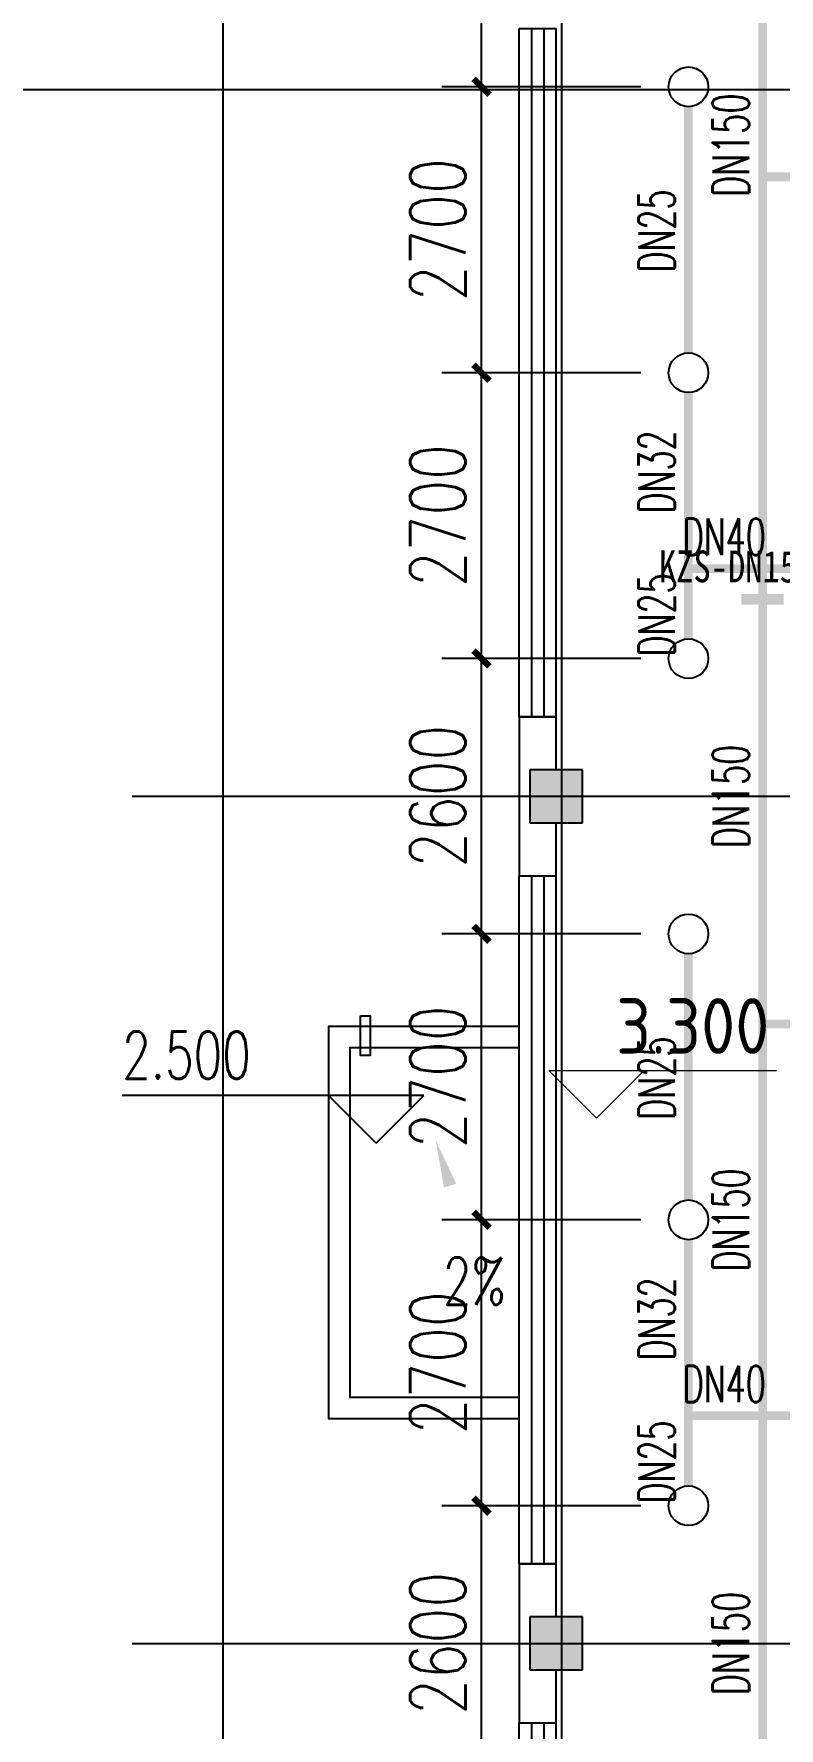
# Model space of a CAD drawing. Extents: x 0 to 2838408, y -923048 to 203859.
# Drawn here: x 2770978 to 2778019, y -373975 to -357975 of the extents above; entities that cross this region are included whole.
import ezdxf
from ezdxf.enums import TextEntityAlignment as Align

# ---------------------------------------------------------------- set-up
doc = ezdxf.new("R2010")
doc.units = 0
doc.header["$LTSCALE"] = 1000
doc.layers.add('A-ANNO-IDEN-LEVL', color=3, linetype='Continuous', lineweight=0)
doc.layers.add('A-ANNO-TXT', color=7, linetype='Continuous', lineweight=0, plot=False)
for name, color, linetype in [('COLUMN', 9, 'Continuous'), ('DIM_ELEV', 3, 'Continuous'), ('DIM_SYMB', 3, 'Continuous'), ('DIM_喷淋', 3, 'Continuous'), ('DOTE', 8, 'Continuous'), ('E2-楼梯、坡道', 52, 'Continuous'), ('EQUIP_喷头', 7, 'Continuous'), ('PIPE-喷淋', 6, 'Continuous'), ('PUB_HATCH', 8, 'Continuous'), ('PUB_TEXT', 7, 'Continuous'), ('TEXT_喷淋', 7, 'Continuous'), ('WALL', 9, 'Continuous'), ('WINDOW', 4, 'Continuous'), ('XREF', 8, 'Continuous'), ('抗震支吊架', 2, 'Continuous')]:
    doc.layers.add(name, color=color, linetype=linetype)
doc.styles.add('_TCH_DIM', font='SIMPLEX', dxfattribs={"bigfont": 'GBCBIG'})
doc.styles.add('_TCH_DIM_T3', font='SIMPLEX', dxfattribs={"width": 0.75, "bigfont": 'HZTXT'})
doc.styles.add('_TWT_PIPEDN', font='SIMPLEX', dxfattribs={"width": 0.8, "height": 2.3, "bigfont": 'HZTXT'})
doc.styles.add('kzcad', font='', dxfattribs={"width": 0.8})
doc.styles.get("Standard").update_dxf_attribs({"font": 'geniso.shx', "bigfont": 'hztxt.shx'})
doc.styles.get('kzcad').set_extended_font_data('SimSun')
doc.dimstyles.new('_TWT_ARCH&&150', dxfattribs={"dimtxt": 525, "dimasz": 150, "dimexe": 375, "dimexo": 450, "dimgap": 150, "dimtad": 1, "dimdec": 0, "dimzin": 0, "dimdsep": 46, "dimtxsty": '_TCH_DIM_T3', "dimblk": 'ARCHTICK', "dimcen": 0.09, "dimclrt": 7, "dimazin": 2, "dimtfac": 1, "dimtdec": 0, "dimtix": 1, "dimtmove": 2, "dimatfit": 3, "dimfxl": 1, "dimtolj": 1, "dimtzin": 0, "dimarcsym": 0})

# ---------------------------------------------------------------- blocks, each defined once
blk = doc.blocks.new('$TCHSYS$WIN2D')
for p, q in [((-0.5, 0.5), (0.5, 0.5)), ((-0.5, 0.5), (-0.5, -0.5)), ((0.5, 0.5), (0.5, -0.5)), ((0.5, 0.1667), (-0.5, 0.1667)), ((0.5, -0.1667), (-0.5, -0.1667)), ((-0.5, -0.5), (0.5, -0.5))]:
    blk.add_line(p, q)
blk = doc.blocks.new('2F1')
at = {"layer": 'PUB_HATCH'}
for points in [[(2439616.7, -364925.2), (2439616.7, -365425.2), (2440116.7, -365425.2), (2440116.7, -364925.2)], [(2439616.7, -372925.2), (2439616.7, -373425.2), (2440116.7, -373425.2), (2440116.7, -372925.2)]]:
    blk.add_hatch(color=256, dxfattribs=at).paths.add_polyline_path(points)
blk.add_line((2439616.7, -372425.2), (2439616.7, -372425.2))
blk.add_lwpolyline([(2438017.2, -367247.2), (2438110.1, -367247.2), (2438110.1, -367624.1), (2438017.2, -367624.1)], close=True)
at = {"layer": 'A-ANNO-IDEN-LEVL'}
for p, q in [((2440247.4, -368214.4), (2439797.4, -367764.4)), ((2439797.4, -367764.4), (2441948.3, -367764.4)), ((2440247.4, -368214.4), (2440697.4, -367764.4))]:
    blk.add_line(p, q, dxfattribs=at)
at = {"layer": 'COLUMN'}
for p, q in [((2439616.7, -364925.2), (2439616.7, -365425.2)), ((2440116.7, -364925.2), (2439616.7, -364925.2)), ((2440116.7, -365425.2), (2440116.7, -364925.2)), ((2439616.7, -365425.2), (2440116.7, -365425.2)), ((2439616.7, -372925.2), (2439616.7, -373425.2)), ((2440116.7, -372925.2), (2439616.7, -372925.2)), ((2440116.7, -373425.2), (2440116.7, -372925.2)), ((2439616.7, -373425.2), (2440116.7, -373425.2))]:
    blk.add_line(p, q, dxfattribs=at)
at = {"layer": 'Defpoints', "color": 250}
blk.add_lwpolyline([(2326685.8, -431620.4), (2468623.3, -431620.4), (2468623.3, -358503.6), (2326685.8, -358503.6)], close=True, dxfattribs=at)
at = {"layer": 'DIM_ELEV'}
for p, q in [((2438616.7, -367999.7), (2435766.7, -367999.7)), ((2438166.7, -368449.7), (2437716.7, -367999.7)), ((2438166.7, -368449.7), (2438616.7, -367999.7))]:
    blk.add_line(p, q, dxfattribs=at)
at = {"layer": 'DIM_SYMB'}
blk.add_lwpolyline([(2439034.2, -369381.5, 0, 0, 0), (2438728.3, -368422.8, 0, 120, 0), (2438865.1, -368851.5, 0, 0, 0)], format="xyseb", dxfattribs=at)
at = {"layer": 'DOTE'}
for p, q in [((2436716.7, -327575.2), (2436716.7, -410775.2)), ((2439916.7, -327575.2), (2439916.7, -410775.2)), ((2435862.3, -365175.2), (2453916.7, -365175.2)), ((2435862.3, -373175.2), (2453916.7, -373175.2))]:
    blk.add_line(p, q, dxfattribs=at)
at = {"layer": 'E2-楼梯、坡道'}
for points in [[(2439516.7, -367350.2), (2437716.7, -367350.2), (2437716.7, -371050.2), (2439516.7, -371050.2)], [(2439516.7, -367550.2), (2437916.7, -367550.2), (2437916.7, -370850.2), (2439516.7, -370850.2)]]:
    blk.add_lwpolyline(points, dxfattribs=at)
at = {"layer": 'WALL'}
for p, q in [((2439866.7, -364425.2), (2439516.7, -364425.2)), ((2439516.7, -364425.2), (2439516.7, -365175.2)), ((2439866.7, -364925.2), (2439866.7, -364425.2)), ((2439516.7, -365175.2), (2439516.7, -365925.2)), ((2439866.7, -365925.2), (2439866.7, -365425.2)), ((2439516.7, -365925.2), (2439866.7, -365925.2)), ((2439866.7, -372425.2), (2439516.7, -372425.2)), ((2439516.7, -372425.2), (2439516.7, -373175.2)), ((2439866.7, -372925.2), (2439866.7, -372425.2)), ((2439516.7, -373175.2), (2439516.7, -373925.2)), ((2439866.7, -373925.2), (2439866.7, -373425.2)), ((2439516.7, -373925.2), (2439866.7, -373925.2))]:
    blk.add_line(p, q, dxfattribs=at)
at = {"layer": 'WINDOW', "xscale": -6500, "yscale": -350, "zscale": -6500, "rotation": 270.0000000003765}
for p in [(2439691.7, -361175.2), (2439691.7, -369175.2), (2439691.7, -377175.2)]:
    blk.add_blockref('$TCHSYS$WIN2D', p, dxfattribs=at)
at = {"layer": 'A-ANNO-TXT', "color": 7}
blk.add_text('3.300', height=525, dxfattribs=at).set_placement((2440432.9, -367606.9))
at = {"layer": 'PUB_TEXT', "color": 7, "style": '_TCH_DIM', "width": 0.705882}
for s, p in [('2.500', (2435766.7, -367842.2)), ('2%', (2438797.1, -369977.8))]:
    blk.add_text(s, height=446.25, dxfattribs=at).set_placement(p)
blk = doc.blocks.new('_ArchTick')
at = {"color": 0, "linetype": 'ByBlock', "const_width": 0.4}
blk.add_lwpolyline([(-0.5, -0.5), (0.5, 0.5)], dxfattribs=at)
blk = doc.blocks.new('*D1981')
at = {"layer": 'Defpoints', "color": 0, "linetype": 'ByBlock', "transparency": 16777216}
for p in [(2775207, -371875), (2777163, -371875), (2777163, -374475)]:
    blk.add_point(p, dxfattribs=at)
at = {"layer": 'DIM_喷淋', "color": 0, "linetype": 'ByBlock', "lineweight": -2, "transparency": 16777216}
for p, q in [((2776713, -371875), (2774832, -371875)), ((2775207, -374475), (2775207, -371875)), ((2776713, -374475), (2774832, -374475))]:
    blk.add_line(p, q, dxfattribs=at)
at = {"layer": 'DIM_喷淋', "color": 0, "linetype": 'ByBlock', "lineweight": -2, "transparency": 16777216, "xscale": 150, "yscale": 150, "zscale": 150}
for p, rotation in [((2775207, -371875), 90), ((2775207, -374475), 270)]:
    blk.add_blockref('_ArchTick', p, dxfattribs=dict(at, rotation=rotation))
at = {"layer": 'DIM_喷淋', "color": 7, "linetype": 'ByBlock', "transparency": 16777216, "insert": (2774795, -373175), "char_height": 525, "attachment_point": 5, "rotation": 90, "style": '_TCH_DIM_T3'}
blk.add_mtext('\\A1;2600', dxfattribs=at)
blk = doc.blocks.new('*D1982')
at = {"layer": 'Defpoints', "color": 0, "linetype": 'ByBlock', "transparency": 16777216}
for p in [(2775207, -369175), (2777163, -369175), (2777163, -371875)]:
    blk.add_point(p, dxfattribs=at)
at = {"layer": 'DIM_喷淋', "color": 0, "linetype": 'ByBlock', "lineweight": -2, "transparency": 16777216}
for p, q in [((2776713, -369175), (2774832, -369175)), ((2775207, -371875), (2775207, -369175)), ((2776713, -371875), (2774832, -371875))]:
    blk.add_line(p, q, dxfattribs=at)
at = {"layer": 'DIM_喷淋', "color": 0, "linetype": 'ByBlock', "lineweight": -2, "transparency": 16777216, "xscale": 150, "yscale": 150, "zscale": 150}
for p, rotation in [((2775207, -369175), 90), ((2775207, -371875), 270)]:
    blk.add_blockref('_ArchTick', p, dxfattribs=dict(at, rotation=rotation))
at = {"layer": 'DIM_喷淋', "color": 7, "linetype": 'ByBlock', "transparency": 16777216, "insert": (2774795, -370525), "char_height": 525, "attachment_point": 5, "rotation": 90, "style": '_TCH_DIM_T3'}
blk.add_mtext('\\A1;2700', dxfattribs=at)
blk = doc.blocks.new('*D1983')
at = {"layer": 'Defpoints', "color": 0, "linetype": 'ByBlock', "transparency": 16777216}
for p in [(2775207, -366475), (2777163, -366475), (2777163, -369175)]:
    blk.add_point(p, dxfattribs=at)
at = {"layer": 'DIM_喷淋', "color": 0, "linetype": 'ByBlock', "lineweight": -2, "transparency": 16777216}
for p, q in [((2776713, -366475), (2774832, -366475)), ((2775207, -369175), (2775207, -366475)), ((2776713, -369175), (2774832, -369175))]:
    blk.add_line(p, q, dxfattribs=at)
at = {"layer": 'DIM_喷淋', "color": 0, "linetype": 'ByBlock', "lineweight": -2, "transparency": 16777216, "xscale": 150, "yscale": 150, "zscale": 150}
for p, rotation in [((2775207, -366475), 90), ((2775207, -369175), 270)]:
    blk.add_blockref('_ArchTick', p, dxfattribs=dict(at, rotation=rotation))
at = {"layer": 'DIM_喷淋', "color": 7, "linetype": 'ByBlock', "transparency": 16777216, "insert": (2774795, -367825), "char_height": 525, "attachment_point": 5, "rotation": 90, "style": '_TCH_DIM_T3'}
blk.add_mtext('\\A1;2700', dxfattribs=at)
blk = doc.blocks.new('*D1984')
at = {"layer": 'Defpoints', "color": 0, "linetype": 'ByBlock', "transparency": 16777216}
for p in [(2775207, -363875), (2777163, -363875), (2777163, -366475)]:
    blk.add_point(p, dxfattribs=at)
at = {"layer": 'DIM_喷淋', "color": 0, "linetype": 'ByBlock', "lineweight": -2, "transparency": 16777216}
for p, q in [((2776713, -363875), (2774832, -363875)), ((2775207, -366475), (2775207, -363875)), ((2776713, -366475), (2774832, -366475))]:
    blk.add_line(p, q, dxfattribs=at)
at = {"layer": 'DIM_喷淋', "color": 0, "linetype": 'ByBlock', "lineweight": -2, "transparency": 16777216, "xscale": 150, "yscale": 150, "zscale": 150}
for p, rotation in [((2775207, -363875), 90), ((2775207, -366475), 270)]:
    blk.add_blockref('_ArchTick', p, dxfattribs=dict(at, rotation=rotation))
at = {"layer": 'DIM_喷淋', "color": 7, "linetype": 'ByBlock', "transparency": 16777216, "insert": (2774795, -365175), "char_height": 525, "attachment_point": 5, "rotation": 90, "style": '_TCH_DIM_T3'}
blk.add_mtext('\\A1;2600', dxfattribs=at)
blk = doc.blocks.new('*D1985')
at = {"layer": 'Defpoints', "color": 0, "linetype": 'ByBlock', "transparency": 16777216}
for p in [(2775207, -361175), (2777163, -361175), (2777163, -363875)]:
    blk.add_point(p, dxfattribs=at)
at = {"layer": 'DIM_喷淋', "color": 0, "linetype": 'ByBlock', "lineweight": -2, "transparency": 16777216}
for p, q in [((2776713, -361175), (2774832, -361175)), ((2775207, -363875), (2775207, -361175)), ((2776713, -363875), (2774832, -363875))]:
    blk.add_line(p, q, dxfattribs=at)
at = {"layer": 'DIM_喷淋', "color": 0, "linetype": 'ByBlock', "lineweight": -2, "transparency": 16777216, "xscale": 150, "yscale": 150, "zscale": 150}
for p, rotation in [((2775207, -361175), 90), ((2775207, -363875), 270)]:
    blk.add_blockref('_ArchTick', p, dxfattribs=dict(at, rotation=rotation))
at = {"layer": 'DIM_喷淋', "color": 7, "linetype": 'ByBlock', "transparency": 16777216, "insert": (2774795, -362525), "char_height": 525, "attachment_point": 5, "rotation": 90, "style": '_TCH_DIM_T3'}
blk.add_mtext('\\A1;2700', dxfattribs=at)
blk = doc.blocks.new('*D1986')
at = {"layer": 'Defpoints', "color": 0, "linetype": 'ByBlock', "transparency": 16777216}
for p in [(2775207, -358475), (2777163, -358475), (2777163, -361175)]:
    blk.add_point(p, dxfattribs=at)
at = {"layer": 'DIM_喷淋', "color": 0, "linetype": 'ByBlock', "lineweight": -2, "transparency": 16777216}
for p, q in [((2776713, -358475), (2774832, -358475)), ((2775207, -361175), (2775207, -358475)), ((2776713, -361175), (2774832, -361175))]:
    blk.add_line(p, q, dxfattribs=at)
at = {"layer": 'DIM_喷淋', "color": 0, "linetype": 'ByBlock', "lineweight": -2, "transparency": 16777216, "xscale": 150, "yscale": 150, "zscale": 150}
for p, rotation in [((2775207, -358475), 90), ((2775207, -361175), 270)]:
    blk.add_blockref('_ArchTick', p, dxfattribs=dict(at, rotation=rotation))
at = {"layer": 'DIM_喷淋', "color": 7, "linetype": 'ByBlock', "transparency": 16777216, "insert": (2774795, -359825), "char_height": 525, "attachment_point": 5, "rotation": 90, "style": '_TCH_DIM_T3'}
blk.add_mtext('\\A1;2700', dxfattribs=at)
blk = doc.blocks.new('*D1987')
at = {"layer": 'Defpoints', "color": 0, "linetype": 'ByBlock', "transparency": 16777216}
for p in [(2775207, -355875), (2777163, -355875), (2777163, -358475)]:
    blk.add_point(p, dxfattribs=at)
at = {"layer": 'DIM_喷淋', "color": 0, "linetype": 'ByBlock', "lineweight": -2, "transparency": 16777216}
for p, q in [((2776713, -355875), (2774832, -355875)), ((2775207, -358475), (2775207, -355875)), ((2776713, -358475), (2774832, -358475))]:
    blk.add_line(p, q, dxfattribs=at)
at = {"layer": 'DIM_喷淋', "color": 0, "linetype": 'ByBlock', "lineweight": -2, "transparency": 16777216, "xscale": 150, "yscale": 150, "zscale": 150}
for p, rotation in [((2775207, -355875), 90), ((2775207, -358475), 270)]:
    blk.add_blockref('_ArchTick', p, dxfattribs=dict(at, rotation=rotation))
at = {"layer": 'DIM_喷淋', "color": 7, "linetype": 'ByBlock', "transparency": 16777216, "insert": (2774795, -357175), "char_height": 525, "attachment_point": 5, "rotation": 90, "style": '_TCH_DIM_T3'}
blk.add_mtext('\\A1;2600', dxfattribs=at)
blk = doc.blocks.new('$TwtSys$00000125')
blk.add_circle((0, 0, 0), 1)

msp = doc.modelspace()

# ---------------------------------------------------------------- linework, layer by layer
at = {"layer": 'PIPE-喷淋', "linetype": 'ByBlock', "ltscale": 1.5, "const_width": 82.5}
for points in [[(2777862.5, -355025.2), (2777862.5, -363025.2)], [(2777162.5, -360987.7), (2777162.5, -358662.7)], [(2779661.4, -359325.2), (2777861.4, -359325.2)], [(2777162.5, -363025.2), (2777162.5, -361362.7)], [(2777162.5, -363687.7), (2777162.5, -363025.2)], [(2777162.5, -363025.2), (2777862.5, -363025.2)], [(2779662.5, -363025.2), (2777862.5, -363025.2)], [(2777862.5, -363025.2), (2777862.5, -367325.2)], [(2777162.5, -368987.7), (2777162.5, -366662.7)], [(2777862.5, -367325.2), (2777862.5, -371025.2)], [(2779662.5, -367325.2), (2777862.5, -367325.2)], [(2777162.5, -371025.2), (2777162.5, -369362.7)], [(2777162.5, -371687.7), (2777162.5, -371025.2)], [(2777162.5, -371025.2), (2777862.5, -371025.2)], [(2779662.5, -371025.2), (2777862.5, -371025.2)], [(2777862.5, -371025.2), (2777862.5, -375325.2)]]:
    msp.add_lwpolyline(points, dxfattribs=at)
at = {"layer": '抗震支吊架', "color": 4, "const_width": 100}
msp.add_lwpolyline([(2777662.5, -363315.2), (2778062.5, -363315.2)], dxfattribs=at)

# ---------------------------------------------------------------- block references
at = {"layer": 'EQUIP_喷头', "linetype": 'ByBlock', "xscale": 187.5, "yscale": 187.5, "zscale": 187.5}
for p in [(2777162.5, -358475.2), (2777162.5, -361175.2), (2777162.5, -363875.2), (2777162.5, -366475.2), (2777162.5, -369175.2), (2777162.5, -371875.2)]:
    msp.add_blockref('$TwtSys$00000125', p, dxfattribs=at)
at = {"layer": 'XREF'}
msp.add_blockref('2F1', (336045.8, 0), dxfattribs=at)

# ---------------------------------------------------------------- texts
at = {"layer": 'TEXT_喷淋', "linetype": 'ByBlock', "style": '_TWT_PIPEDN', "width": 0.64}
for p in [(2777735, -359514.1), (2777735, -365664.1), (2777735, -369664.1), (2777735, -373664.1)]:
    msp.add_text('DN150', height=345, rotation=90, dxfattribs=at).set_placement(p)
at = {"layer": 'TEXT_喷淋', "color": 251, "linetype": 'ByBlock', "style": '_TWT_PIPEDN', "width": 0.64}
for s, p in [('DN25', (2777035, -360230)), ('DN32', (2777035, -362505)), ('DN25', (2777035, -363855)), ('DN25', (2777035, -368230)), ('DN32', (2777035, -370505)), ('DN25', (2777035, -371855))]:
    msp.add_text(s, height=345, rotation=90, dxfattribs=at).set_placement(p)
for p in [(2777107.7, -362897.7), (2777107.7, -370897.7)]:
    msp.add_text('DN40', height=345, dxfattribs=at).set_placement(p)
at = {"layer": '抗震支吊架', "color": 4, "style": 'kzcad', "width": 0.8}
msp.add_text('KZS-DN150-TL', height=300, rotation=359.88539, dxfattribs=at).set_placement((2777862.5, -363155.2), align=Align.CENTER)

# ---------------------------------------------------------------- dimensions: what is measured, and where the dimension line sits
at = {"layer": 'DIM_喷淋', "linetype": 'ByBlock'}
for p1, p2, picture, middle in [((2777162.5, -358475.2), (2777162.5, -355875.2), '*D1987', (2774794.9, -357175.2)), ((2777162.5, -361175.2), (2777162.5, -358475.2), '*D1986', (2774794.9, -359825.2)), ((2777162.5, -363875.2), (2777162.5, -361175.2), '*D1985', (2774794.9, -362525.2)), ((2777162.5, -366475.2), (2777162.5, -363875.2), '*D1984', (2774794.9, -365175.2)), ((2777162.5, -369175.2), (2777162.5, -366475.2), '*D1983', (2774794.9, -367825.2)), ((2777162.5, -371875.2), (2777162.5, -369175.2), '*D1982', (2774794.9, -370525.2)), ((2777162.5, -374475.2), (2777162.5, -371875.2), '*D1981', (2774794.9, -373175.2))]:
    dim = msp.add_aligned_dim(p1=p1, p2=p2, distance=1955.2, dimstyle='_TWT_ARCH&&150', dxfattribs=at)
    dim.commit()
    dim.dimension.update_dxf_attribs({"geometry": picture, "text_midpoint": middle})

doc.saveas('drawing.dxf')
